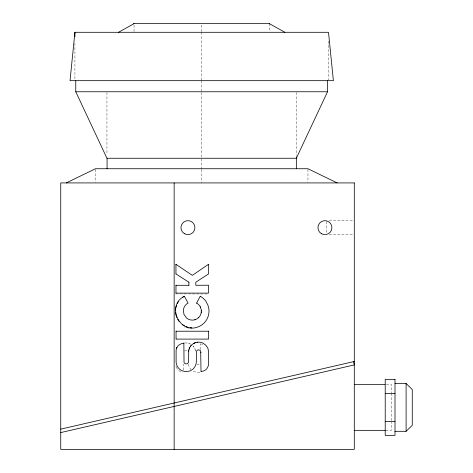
<?xml version="1.0" encoding="UTF-8"?>
<svg xmlns="http://www.w3.org/2000/svg" width="473" height="473" viewBox="0 0 473 473"><rect width="100%" height="100%" fill="white"/><g stroke="black" fill="none" stroke-linecap="round" stroke-linejoin="round"><path stroke-width="0.35" stroke-dasharray="2.37 1.77" d="M183.418 370.081L183.429 364.157M200.558 349.506L200.564 343.889M195.686 351.22L194.752 348.347L193.215 346.153A18.76 18.76 0 0 0 192.842 345.769M184.511 351.037L185.587 350.653A2.276 2.276 0 0 1 185.995 350.653L186.61 350.789A1.585 1.585 0 0 1 186.894 350.925L187.077 351.031A1.644 1.644 0 0 1 187.332 351.226L187.403 351.297M199.736 372.286L199.293 372.346A7.521 7.521 0 0 1 198.625 372.399L194.492 371.731A6.427 6.427 0 0 1 193.753 371.411L192.588 370.731M184.446 342.978L187.568 343.031L190.696 344.155L190.388 344.007M329.273 220.66L353.55 220.66M329.273 234.638L353.55 234.638M175.897 293.899L208.457 293.981M386.364 384.49L391.473 384.49L391.473 392.803M385.909 430.341L391.473 430.341L391.473 422.028M200.564 343.972L201.622 344.037M187.273 342.984L186.977 342.949M196.904 364.287A6.344 6.344 0 0 0 197.111 364.411L198.021 364.653A2.873 2.873 0 0 0 198.358 364.653L199.31 364.381A1.549 1.549 0 0 0 199.612 364.18L199.742 364.062A9.182 9.182 0 0 0 199.872 363.932M188.1 328.197L188.532 328.303M202.834 344.303L202.633 344.243A5.298 5.298 0 0 0 202.03 344.102M185.995 327.511L186.409 327.665M188.975 343.398L189.572 343.629M193.398 346.348L193.806 346.863M194.752 348.347L194.994 348.826M176.287 367.231L177.511 369.354A5.369 5.369 0 0 0 177.919 369.815L178.504 370.389A4.848 4.848 0 0 0 178.995 370.761L180.047 371.388A13.906 13.906 0 0 0 180.609 371.642L181.786 372.003A5.688 5.688 0 0 0 182.596 372.139M195.319 349.772L195.444 350.091M176.216 367.036L176.039 366.451A5.321 5.321 0 0 1 175.938 366.049M188.26 364.163L189.218 366.959L190.755 369.159A18.95 18.95 0 0 0 190.944 369.354M391.473 393.382L391.473 421.443M328.499 41.092L328.499 79.943M326.329 221.595L326.329 233.703M307.947 169.446L307.947 182.211M296.346 92.507L296.346 155.298M269.379 23.65L269.379 31.579M201.711 25.093L201.711 31.579M201.711 32.294L201.711 79.943M201.711 80.676L201.711 91.076M201.711 92.507L201.711 169.027M201.711 169.446L201.711 182.921M134.048 25.093L134.048 32.294M106.951 92.507L106.951 154.565M95.475 169.446L95.475 182.211M74.923 43.291L74.923 79.943M185.18 327.168A31.129 31.129 0 0 1 184.777 326.973"/><path stroke-width="0.71" d="M175.962 273.867L175.944 264.23M175.962 293.207L175.98 285.213M176.068 339.017L176.057 331.135M201.007 371.317L200.688 351.114A1.537 1.537 0 0 0 200.522 350.842L200.386 350.688A7.917 7.917 0 0 0 200.162 350.463L198.837 349.878A2.276 2.276 0 0 0 198.429 349.878L197.815 350.02A1.585 1.585 0 0 0 197.531 350.15L197.347 350.262A1.644 1.644 0 0 0 197.093 350.452L196.733 350.836A1.531 1.531 0 0 0 196.567 351.102L196.277 362.596A7.615 7.615 0 0 1 196.106 363.66L195.201 366.185L193.67 368.39A18.95 18.95 0 0 1 193.102 368.964L190.672 370.637A6.427 6.427 0 0 1 189.933 370.962L185.8 371.63A7.521 7.521 0 0 1 185.126 371.577L181.91 370.661A6.912 6.912 0 0 1 181.313 370.353L180.739 370.004A6.971 6.971 0 0 1 180.189 369.62L179.835 369.342A6.971 6.971 0 0 1 179.326 368.905A23.366 23.366 0 0 1 178.853 368.432A6.941 6.941 0 0 1 178.41 367.923L177.399 366.445A6.864 6.864 0 0 1 177.091 365.854L176.819 365.239A6.918 6.918 0 0 1 176.595 364.606L176.405 363.956A6.699 6.699 0 0 1 176.263 363.299L176.169 362.637A7.491 7.491 0 0 1 176.116 361.969L176.104 350.126L176.742 347.738L178.12 345.686A14.492 14.492 0 0 1 178.563 345.249L181.786 343.469A5.298 5.298 0 0 1 182.395 343.333L183.861 343.114M183.861 343.197L184.027 362.324A1.567 1.567 0 0 0 184.133 362.578L184.488 363.098A7.609 7.609 0 0 0 184.748 363.353L184.813 363.412A1.549 1.549 0 0 0 185.114 363.613L186.066 363.879A2.873 2.873 0 0 0 186.403 363.879L187.379 363.595A7.899 7.899 0 0 0 187.586 363.477L188 363.11A1.62 1.62 0 0 0 188.195 362.862L188.585 361.839A1.857 1.857 0 0 0 188.603 361.609L188.715 350.363L189.673 347.578L191.21 345.379A18.76 18.76 0 0 1 191.778 344.805C194.521 342.204 198.784 341.382 202.308 342.807A6.326 6.326 0 0 1 203.041 343.138L205.82 345.201L207.647 347.826A6.51 6.51 0 0 1 207.96 348.566L208.617 351.699L208.522 365.079A5.321 5.321 0 0 1 208.386 365.676L206.914 368.585A5.369 5.369 0 0 1 206.506 369.046L205.921 369.614A4.848 4.848 0 0 1 205.43 369.992L204.371 370.619A13.906 13.906 0 0 1 203.81 370.867L202.639 371.234A5.688 5.688 0 0 1 201.829 371.37L201.007 371.406M188.893 285.385L188.916 282.121M196.602 303.163L200.262 296.181M175.962 293.124L208.528 293.124L208.516 285.213L195.822 285.296L195.816 282.204L208.498 273.95L208.481 264.23M176.068 339.1L208.605 339.1L208.593 331.13M200.262 296.264L202.858 297.966L205.046 300.166A11.884 11.884 0 0 1 205.856 301.218L207.931 305.126L208.924 309.437A11.896 11.896 0 0 1 209.001 310.761C209.19 316.839 205.796 322.893 200.434 325.796A31.129 31.129 0 0 1 199.245 326.4C180.077 335.558 165.55 305.724 184.34 296.264L188.059 303.081L187.137 303.642A6.581 6.581 0 0 0 186.492 304.127L185.913 304.689A18.666 18.666 0 0 0 185.369 305.292L184.098 307.344L183.406 309.661A5.865 5.865 0 0 0 183.317 310.465L184.062 314.663L186.64 318.069A6.486 6.486 0 0 0 187.284 318.554L187.964 318.985A5.883 5.883 0 0 0 188.686 319.346L189.697 319.724A6.19 6.19 0 0 0 190.477 319.925C194.953 321.019 199.825 318.027 201.001 313.617A17.531 17.531 0 0 0 201.173 312.925L201.332 310.329A17.016 17.016 0 0 0 201.25 309.626L199.908 306.102A5.842 5.842 0 0 0 199.5 305.523L197.631 303.713A6.533 6.533 0 0 0 197.04 303.317L196.632 303.081M201.256 312.458L201.315 311.985M175.554 312.251L175.578 312.647M74.923 32.294L70.034 80.676L333.388 80.676L328.499 32.294L74.923 32.294L74.923 36.693M176.175 306.403L176.287 306.031M176.813 347.679L176.932 347.371M189.413 348.158L189.673 347.578M175.56 309.892L175.536 310.282M177.334 303.483L177.517 303.134M175.873 307.527L176.08 306.788M176.411 305.653L176.547 305.286M201.332 310.891L201.332 310.329M200.978 352.225L200.978 352.574M188.981 349.322L189.105 349.003M177.7 302.785L177.895 302.442M188.739 350.452L188.692 350.747M188.65 351.043L188.621 351.338M178.102 302.105L178.321 301.78M327.523 80.676L327.523 91.768L296.346 158.254L106.951 158.254L75.763 91.768L75.763 80.676M175.643 309.106L175.595 309.496M176.518 348.317L176.736 347.85M190.619 346.094L191.027 345.58M175.743 308.325L175.69 308.715M395.002 431.317L406.1 431.317L412.261 425.31L412.261 389.521L406.1 383.508L395.002 383.508M182.371 297.523L182.69 297.292M198.755 317.466L198.341 317.85M183.016 297.068L183.347 296.855M208.481 264.312L192.34 275.363L175.915 264.312M184.34 296.264L183.684 296.654M118.54 32.294L134.048 23.65M194.302 343.102L195.444 342.629M193.729 343.386L194.036 343.232M66.261 182.921L95.475 168.737L307.947 168.737L337.166 182.921M195.384 319.606L194.835 319.783M60.739 429.135L354.289 361.478M60.739 432.576L354.289 364.92L353.532 361.65M197.448 342.174L197.152 342.21M133.599 23.65L269.45 23.65M75.763 91.768L327.523 91.768M175.95 285.296L188.893 285.296M176.057 331.218L208.593 331.218M354.289 384.49L384.91 384.49M385.217 393.435L395.002 393.435M385.217 421.39L395.002 421.39M354.289 430.341L385.217 430.341M191.453 327.854L191.896 327.866M191.169 327.836L190.779 327.801M190.383 327.759L189.992 327.706M188.065 327.322L187.686 327.21M187.308 327.091L186.941 326.961M186.569 326.825L186.196 326.689M184.417 325.862L184.068 325.672M179.048 321.309L178.581 320.67M183.731 325.471L183.394 325.264M269.379 23.65L284.882 32.294M183.069 325.046L182.744 324.827M175.932 273.95L188.887 282.204M178.356 320.351L178.138 320.02M177.931 319.689L177.736 319.346M176.861 317.584L176.719 317.217M200.256 306.723L200.493 307.237M176.577 316.851L176.435 316.478M176.08 315.379L176.311 316.106M175.968 314.953L175.737 313.818M175.619 313.037L175.672 313.428M406.1 383.508L406.1 431.317M296.346 156.776L296.346 168.737M174.147 182.921L174.147 449.35M107.075 158.254L107.075 168.737M354.289 182.921L60.739 182.921L60.739 449.35L354.289 449.35L354.289 182.921M395.002 379.458L385.217 379.458L385.217 435.373L395.002 435.373L395.002 379.458M321.439 233.703A6.989 6.989 0 0 0 331.922 227.649A6.989 6.989 0 0 0 321.439 221.595A6.989 6.989 0 0 0 321.439 233.703M184.446 233.703A6.989 6.989 0 0 0 194.929 227.649A6.989 6.989 0 0 0 184.446 221.595A6.989 6.989 0 0 0 184.446 233.703"/></g></svg>
